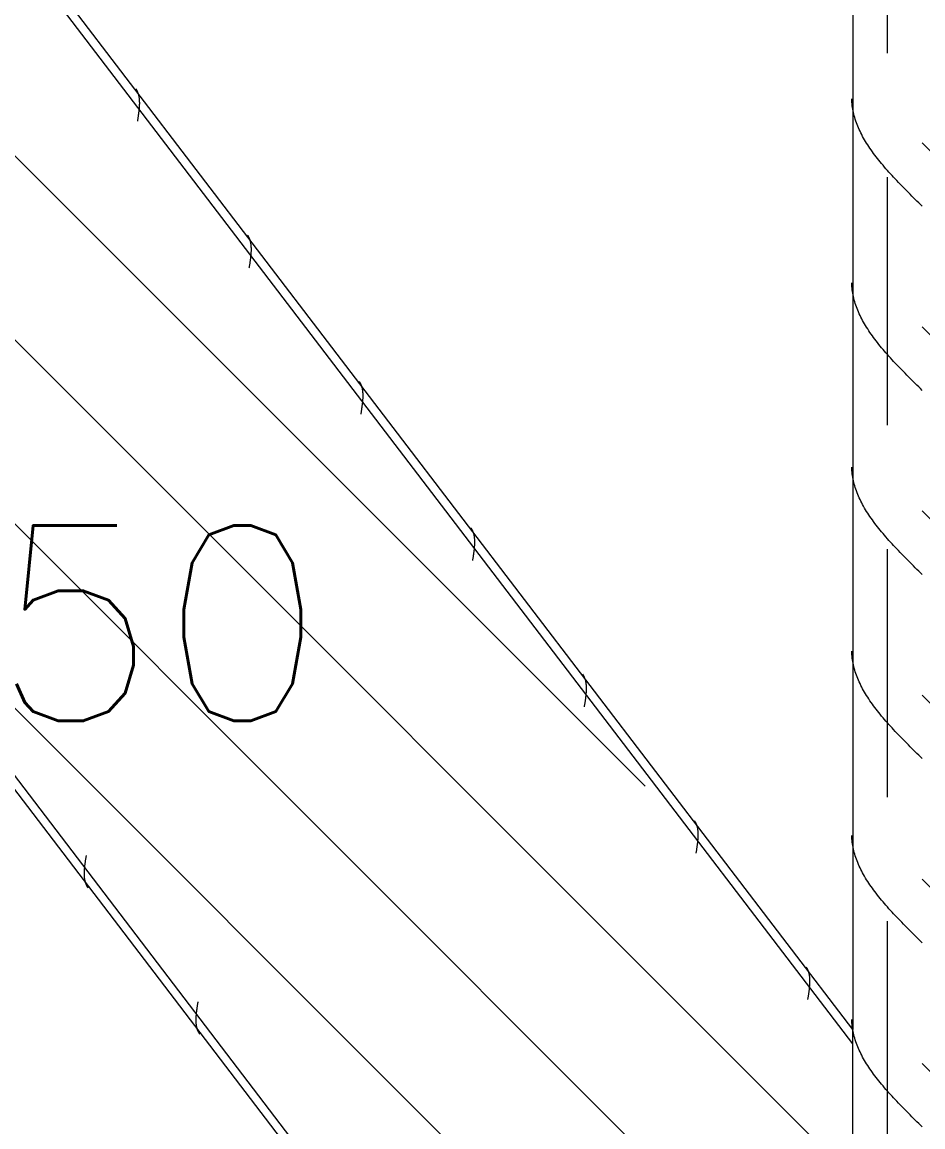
# Model space of a CAD drawing. Extents: x -10459 to 16942, y -13088 to 14608.
# Drawn here: x 5367.9 to 5419.8, y 3008.5 to 3072.1 of the extents above; entities that cross this region are included whole.
import ezdxf
from ezdxf.enums import TextEntityAlignment as Align

# ---------------------------------------------------------------- set-up
doc = ezdxf.new("R2010")
doc.units = 0
doc.header["$LTSCALE"] = 30
doc.header["$MEASUREMENT"] = 0
doc.linetypes.add("EJE1-1'$0$RLE-PROYECCION", pattern=[0.71438, 0.47625, -0.23813])
doc.layers.get('0').update_dxf_attribs({"linetype": 'CONTINUOUS'})
doc.layers.add("EJE1-1'$0$RLA-ACHURADO", color=30, linetype="EJE1-1'$0$RLE-PROYECCION", lineweight=15, transparency=0.7)
doc.layers.add("EJE1-1'$0$RLA-CONTORNO", color=30, linetype='CONTINUOUS', lineweight=15)
doc.layers.add("EJE1-1'$0$RLA-FE", color=7, linetype='CONTINUOUS')
doc.styles.add("EJE1-1'$0$RomanS", font='romans.shx', dxfattribs={"height": 11.25})
pattern_1 = [(135, (-234.281, -2576.79), (-5.303301, -5.303301), [])]

# ---------------------------------------------------------------- blocks, each defined once
blk = doc.blocks.new("EJE1-1'$0$RLA-COLUMNAS-CAJONES - P_M_ 300x300x20-465985-EJE 1-1_")
at = {"layer": "EJE1-1'$0$RLA-ACHURADO"}
blk.add_line((2582.477, 787), (2582.477, 1103), dxfattribs=at)
blk = doc.blocks.new("EJE1-1'$0$FP_2-EJE 1-1_")
at = {"layer": "EJE1-1'$0$RLA-CONTORNO"}
for p, q in [((2580.477, 1103), (2580.477, 837.919)), ((2580.424, 891.428), (2580.42, 891.526)), ((2580.43, 891.33), (2580.424, 891.428)), ((2580.439, 891.232), (2580.43, 891.33)), ((2580.45, 891.133), (2580.439, 891.232)), ((2580.463, 891.035), (2580.45, 891.133)), ((2580.479, 890.937), (2580.463, 891.035)), ((2580.497, 890.839), (2580.479, 890.937)), ((2580.518, 890.741), (2580.497, 890.839)), ((2580.541, 890.643), (2580.518, 890.741)), ((2580.566, 890.544), (2580.541, 890.643)), ((2580.594, 890.446), (2580.566, 890.544)), ((2580.624, 890.348), (2580.594, 890.446)), ((2580.656, 890.25), (2580.624, 890.348)), ((2580.691, 890.152), (2580.656, 890.25)), ((2580.728, 890.054), (2580.691, 890.152)), ((2580.767, 889.955), (2580.728, 890.054)), ((2580.809, 889.857), (2580.767, 889.955)), ((2580.852, 889.759), (2580.809, 889.857)), ((2580.898, 889.661), (2580.852, 889.759)), ((2580.946, 889.563), (2580.898, 889.661)), ((2580.996, 889.464), (2580.946, 889.563)), ((2581.049, 889.366), (2580.996, 889.464)), ((2581.103, 889.268), (2581.049, 889.366)), ((2581.159, 889.17), (2581.103, 889.268)), ((2581.218, 889.072), (2581.159, 889.17)), ((2581.278, 888.974), (2581.218, 889.072)), ((2581.34, 888.875), (2581.278, 888.974)), ((2581.404, 888.777), (2581.34, 888.875)), ((2581.47, 888.679), (2581.404, 888.777)), ((2581.538, 888.581), (2581.47, 888.679)), ((2581.608, 888.483), (2581.538, 888.581)), ((2581.679, 888.385), (2581.608, 888.483)), ((2581.752, 888.286), (2581.679, 888.385)), ((2581.827, 888.188), (2581.752, 888.286)), ((2581.903, 888.09), (2581.827, 888.188)), ((2581.981, 887.992), (2581.903, 888.09)), ((2582.06, 887.894), (2581.981, 887.992)), ((2582.141, 887.795), (2582.06, 887.894)), ((2582.223, 887.697), (2582.141, 887.795)), ((2582.306, 887.599), (2582.223, 887.697)), ((2582.391, 887.501), (2582.306, 887.599)), ((2582.477, 887.403), (2582.391, 887.501)), ((2582.564, 887.305), (2582.477, 887.403)), ((2582.653, 887.206), (2582.564, 887.305)), ((2582.742, 887.108), (2582.653, 887.206)), ((2582.833, 887.01), (2582.742, 887.108)), ((2582.924, 886.912), (2582.833, 887.01)), ((2583.017, 886.814), (2582.924, 886.912)), ((2583.11, 886.716), (2583.017, 886.814)), ((2583.204, 886.617), (2583.11, 886.716)), ((2583.299, 886.519), (2583.204, 886.617)), ((2583.395, 886.421), (2583.299, 886.519)), ((2583.491, 886.323), (2583.395, 886.421)), ((2583.588, 886.225), (2583.491, 886.323)), ((2583.686, 886.127), (2583.588, 886.225)), ((2583.784, 886.028), (2583.686, 886.127)), ((2583.882, 885.93), (2583.784, 886.028)), ((2583.981, 885.832), (2583.882, 885.93)), ((2584.08, 885.734), (2583.981, 885.832)), ((2584.179, 885.636), (2584.08, 885.734)), ((2584.278, 885.537), (2584.179, 885.636)), ((2584.378, 885.439), (2584.278, 885.537)), ((2584.477, 885.341), (2584.378, 885.439)), ((2580.424, 880.821), (2580.42, 880.92)), ((2580.43, 880.723), (2580.424, 880.821)), ((2580.439, 880.625), (2580.43, 880.723)), ((2580.45, 880.527), (2580.439, 880.625)), ((2580.463, 880.429), (2580.45, 880.527)), ((2580.479, 880.33), (2580.463, 880.429)), ((2580.497, 880.232), (2580.479, 880.33)), ((2580.518, 880.134), (2580.497, 880.232)), ((2580.541, 880.036), (2580.518, 880.134)), ((2580.566, 879.938), (2580.541, 880.036)), ((2580.594, 879.84), (2580.566, 879.938)), ((2580.624, 879.741), (2580.594, 879.84)), ((2580.656, 879.643), (2580.624, 879.741)), ((2580.691, 879.545), (2580.656, 879.643)), ((2580.728, 879.447), (2580.691, 879.545)), ((2580.767, 879.349), (2580.728, 879.447)), ((2580.809, 879.251), (2580.767, 879.349)), ((2580.852, 879.152), (2580.809, 879.251)), ((2580.898, 879.054), (2580.852, 879.152)), ((2580.946, 878.956), (2580.898, 879.054)), ((2580.996, 878.858), (2580.946, 878.956)), ((2581.049, 878.76), (2580.996, 878.858)), ((2581.103, 878.662), (2581.049, 878.76)), ((2581.159, 878.563), (2581.103, 878.662)), ((2581.218, 878.465), (2581.159, 878.563)), ((2581.278, 878.367), (2581.218, 878.465)), ((2581.34, 878.269), (2581.278, 878.367)), ((2581.404, 878.171), (2581.34, 878.269)), ((2581.47, 878.072), (2581.404, 878.171)), ((2581.538, 877.974), (2581.47, 878.072)), ((2581.608, 877.876), (2581.538, 877.974)), ((2581.679, 877.778), (2581.608, 877.876)), ((2581.752, 877.68), (2581.679, 877.778)), ((2581.827, 877.582), (2581.752, 877.68)), ((2581.903, 877.483), (2581.827, 877.582)), ((2581.981, 877.385), (2581.903, 877.483)), ((2582.06, 877.287), (2581.981, 877.385)), ((2582.141, 877.189), (2582.06, 877.287)), ((2582.223, 877.091), (2582.141, 877.189)), ((2582.306, 876.993), (2582.223, 877.091)), ((2582.391, 876.894), (2582.306, 876.993)), ((2582.477, 876.796), (2582.391, 876.894)), ((2582.564, 876.698), (2582.477, 876.796)), ((2582.653, 876.6), (2582.564, 876.698)), ((2582.742, 876.502), (2582.653, 876.6)), ((2582.833, 876.403), (2582.742, 876.502)), ((2582.924, 876.305), (2582.833, 876.403)), ((2583.017, 876.207), (2582.924, 876.305)), ((2583.11, 876.109), (2583.017, 876.207)), ((2583.204, 876.011), (2583.11, 876.109)), ((2583.299, 875.913), (2583.204, 876.011)), ((2583.395, 875.814), (2583.299, 875.913)), ((2583.491, 875.716), (2583.395, 875.814)), ((2583.588, 875.618), (2583.491, 875.716)), ((2583.686, 875.52), (2583.588, 875.618)), ((2583.784, 875.422), (2583.686, 875.52)), ((2583.882, 875.324), (2583.784, 875.422)), ((2583.981, 875.225), (2583.882, 875.324)), ((2584.08, 875.127), (2583.981, 875.225)), ((2584.179, 875.029), (2584.08, 875.127)), ((2584.278, 874.931), (2584.179, 875.029)), ((2584.378, 874.833), (2584.278, 874.931)), ((2584.477, 874.735), (2584.378, 874.833)), ((2580.424, 870.215), (2580.42, 870.313)), ((2580.43, 870.117), (2580.424, 870.215)), ((2580.439, 870.018), (2580.43, 870.117)), ((2580.45, 869.92), (2580.439, 870.018)), ((2580.463, 869.822), (2580.45, 869.92)), ((2580.479, 869.724), (2580.463, 869.822)), ((2580.497, 869.626), (2580.479, 869.724)), ((2580.518, 869.528), (2580.497, 869.626)), ((2580.541, 869.429), (2580.518, 869.528)), ((2580.566, 869.331), (2580.541, 869.429)), ((2580.594, 869.233), (2580.566, 869.331)), ((2580.624, 869.135), (2580.594, 869.233)), ((2580.656, 869.037), (2580.624, 869.135)), ((2580.691, 868.938), (2580.656, 869.037)), ((2580.728, 868.84), (2580.691, 868.938)), ((2580.767, 868.742), (2580.728, 868.84)), ((2580.809, 868.644), (2580.767, 868.742)), ((2580.852, 868.546), (2580.809, 868.644)), ((2580.898, 868.448), (2580.852, 868.546)), ((2580.946, 868.349), (2580.898, 868.448)), ((2580.996, 868.251), (2580.946, 868.349)), ((2581.049, 868.153), (2580.996, 868.251)), ((2581.103, 868.055), (2581.049, 868.153)), ((2581.159, 867.957), (2581.103, 868.055)), ((2581.218, 867.859), (2581.159, 867.957)), ((2581.278, 867.76), (2581.218, 867.859)), ((2581.34, 867.662), (2581.278, 867.76)), ((2581.404, 867.564), (2581.34, 867.662)), ((2581.47, 867.466), (2581.404, 867.564)), ((2581.538, 867.368), (2581.47, 867.466)), ((2581.608, 867.27), (2581.538, 867.368)), ((2581.679, 867.171), (2581.608, 867.27)), ((2581.752, 867.073), (2581.679, 867.171)), ((2581.827, 866.975), (2581.752, 867.073)), ((2581.903, 866.877), (2581.827, 866.975)), ((2581.981, 866.779), (2581.903, 866.877)), ((2582.06, 866.68), (2581.981, 866.779)), ((2582.141, 866.582), (2582.06, 866.68)), ((2582.223, 866.484), (2582.141, 866.582)), ((2582.306, 866.386), (2582.223, 866.484)), ((2582.391, 866.288), (2582.306, 866.386)), ((2582.477, 866.19), (2582.391, 866.288)), ((2582.564, 866.091), (2582.477, 866.19)), ((2582.653, 865.993), (2582.564, 866.091)), ((2582.742, 865.895), (2582.653, 865.993)), ((2582.833, 865.797), (2582.742, 865.895)), ((2582.924, 865.699), (2582.833, 865.797)), ((2583.017, 865.601), (2582.924, 865.699)), ((2583.11, 865.502), (2583.017, 865.601)), ((2583.204, 865.404), (2583.11, 865.502)), ((2583.299, 865.306), (2583.204, 865.404)), ((2583.395, 865.208), (2583.299, 865.306)), ((2583.491, 865.11), (2583.395, 865.208)), ((2583.588, 865.011), (2583.491, 865.11)), ((2583.686, 864.913), (2583.588, 865.011)), ((2583.784, 864.815), (2583.686, 864.913)), ((2583.882, 864.717), (2583.784, 864.815)), ((2583.981, 864.619), (2583.882, 864.717)), ((2584.08, 864.521), (2583.981, 864.619)), ((2584.179, 864.422), (2584.08, 864.521)), ((2584.278, 864.324), (2584.179, 864.422)), ((2584.378, 864.226), (2584.278, 864.324)), ((2584.477, 864.128), (2584.378, 864.226)), ((2580.424, 859.608), (2580.42, 859.706)), ((2580.43, 859.51), (2580.424, 859.608)), ((2580.439, 859.412), (2580.43, 859.51)), ((2580.45, 859.314), (2580.439, 859.412)), ((2580.463, 859.215), (2580.45, 859.314)), ((2580.479, 859.117), (2580.463, 859.215)), ((2580.497, 859.019), (2580.479, 859.117)), ((2580.518, 858.921), (2580.497, 859.019)), ((2580.541, 858.823), (2580.518, 858.921)), ((2580.566, 858.725), (2580.541, 858.823)), ((2580.594, 858.626), (2580.566, 858.725)), ((2580.624, 858.528), (2580.594, 858.626)), ((2580.656, 858.43), (2580.624, 858.528)), ((2580.691, 858.332), (2580.656, 858.43)), ((2580.728, 858.234), (2580.691, 858.332)), ((2580.767, 858.136), (2580.728, 858.234)), ((2580.809, 858.037), (2580.767, 858.136)), ((2580.852, 857.939), (2580.809, 858.037)), ((2580.898, 857.841), (2580.852, 857.939)), ((2580.946, 857.743), (2580.898, 857.841)), ((2580.996, 857.645), (2580.946, 857.743)), ((2581.049, 857.546), (2580.996, 857.645)), ((2581.103, 857.448), (2581.049, 857.546)), ((2581.159, 857.35), (2581.103, 857.448)), ((2581.218, 857.252), (2581.159, 857.35)), ((2581.278, 857.154), (2581.218, 857.252)), ((2581.34, 857.056), (2581.278, 857.154)), ((2581.404, 856.957), (2581.34, 857.056)), ((2581.47, 856.859), (2581.404, 856.957)), ((2581.538, 856.761), (2581.47, 856.859)), ((2581.608, 856.663), (2581.538, 856.761)), ((2581.679, 856.565), (2581.608, 856.663)), ((2581.752, 856.467), (2581.679, 856.565)), ((2581.827, 856.368), (2581.752, 856.467)), ((2581.903, 856.27), (2581.827, 856.368)), ((2581.981, 856.172), (2581.903, 856.27)), ((2582.06, 856.074), (2581.981, 856.172)), ((2582.141, 855.976), (2582.06, 856.074)), ((2582.223, 855.878), (2582.141, 855.976)), ((2582.306, 855.779), (2582.223, 855.878)), ((2582.391, 855.681), (2582.306, 855.779)), ((2582.477, 855.583), (2582.391, 855.681)), ((2582.564, 855.485), (2582.477, 855.583)), ((2582.653, 855.387), (2582.564, 855.485)), ((2582.742, 855.288), (2582.653, 855.387)), ((2582.833, 855.19), (2582.742, 855.288)), ((2582.924, 855.092), (2582.833, 855.19)), ((2583.017, 854.994), (2582.924, 855.092)), ((2583.11, 854.896), (2583.017, 854.994)), ((2583.204, 854.798), (2583.11, 854.896)), ((2583.299, 854.699), (2583.204, 854.798)), ((2583.395, 854.601), (2583.299, 854.699)), ((2583.491, 854.503), (2583.395, 854.601)), ((2583.588, 854.405), (2583.491, 854.503)), ((2583.686, 854.307), (2583.588, 854.405)), ((2583.784, 854.209), (2583.686, 854.307)), ((2583.882, 854.11), (2583.784, 854.209)), ((2583.981, 854.012), (2583.882, 854.11)), ((2584.08, 853.914), (2583.981, 854.012)), ((2584.179, 853.816), (2584.08, 853.914)), ((2584.278, 853.718), (2584.179, 853.816)), ((2584.378, 853.619), (2584.278, 853.718)), ((2584.477, 853.521), (2584.378, 853.619)), ((2580.424, 849.002), (2580.42, 849.1)), ((2580.43, 848.903), (2580.424, 849.002)), ((2580.439, 848.805), (2580.43, 848.903)), ((2580.45, 848.707), (2580.439, 848.805)), ((2580.463, 848.609), (2580.45, 848.707)), ((2580.479, 848.511), (2580.463, 848.609)), ((2580.497, 848.412), (2580.479, 848.511)), ((2580.518, 848.314), (2580.497, 848.412)), ((2580.541, 848.216), (2580.518, 848.314)), ((2580.566, 848.118), (2580.541, 848.216)), ((2580.594, 848.02), (2580.566, 848.118)), ((2580.624, 847.922), (2580.594, 848.02)), ((2580.656, 847.823), (2580.624, 847.922)), ((2580.691, 847.725), (2580.656, 847.823)), ((2580.728, 847.627), (2580.691, 847.725)), ((2580.767, 847.529), (2580.728, 847.627)), ((2580.809, 847.431), (2580.767, 847.529)), ((2580.852, 847.333), (2580.809, 847.431)), ((2580.898, 847.234), (2580.852, 847.333)), ((2580.946, 847.136), (2580.898, 847.234)), ((2580.996, 847.038), (2580.946, 847.136)), ((2581.049, 846.94), (2580.996, 847.038)), ((2581.103, 846.842), (2581.049, 846.94)), ((2581.159, 846.744), (2581.103, 846.842)), ((2581.218, 846.645), (2581.159, 846.744)), ((2581.278, 846.547), (2581.218, 846.645)), ((2581.34, 846.449), (2581.278, 846.547)), ((2581.404, 846.351), (2581.34, 846.449)), ((2581.47, 846.253), (2581.404, 846.351)), ((2581.538, 846.154), (2581.47, 846.253)), ((2581.608, 846.056), (2581.538, 846.154)), ((2581.679, 845.958), (2581.608, 846.056)), ((2581.752, 845.86), (2581.679, 845.958)), ((2581.827, 845.762), (2581.752, 845.86)), ((2581.903, 845.664), (2581.827, 845.762)), ((2581.981, 845.565), (2581.903, 845.664)), ((2582.06, 845.467), (2581.981, 845.565)), ((2582.141, 845.369), (2582.06, 845.467)), ((2582.223, 845.271), (2582.141, 845.369)), ((2582.306, 845.173), (2582.223, 845.271)), ((2582.391, 845.075), (2582.306, 845.173)), ((2582.477, 844.976), (2582.391, 845.075)), ((2582.564, 844.878), (2582.477, 844.976)), ((2582.653, 844.78), (2582.564, 844.878)), ((2582.742, 844.682), (2582.653, 844.78)), ((2582.833, 844.584), (2582.742, 844.682)), ((2582.924, 844.486), (2582.833, 844.584)), ((2583.017, 844.387), (2582.924, 844.486)), ((2583.11, 844.289), (2583.017, 844.387)), ((2583.204, 844.191), (2583.11, 844.289)), ((2583.299, 844.093), (2583.204, 844.191)), ((2583.395, 843.995), (2583.299, 844.093)), ((2583.491, 843.896), (2583.395, 843.995)), ((2583.588, 843.798), (2583.491, 843.896)), ((2583.686, 843.7), (2583.588, 843.798)), ((2583.784, 843.602), (2583.686, 843.7)), ((2583.882, 843.504), (2583.784, 843.602)), ((2583.981, 843.406), (2583.882, 843.504)), ((2584.08, 843.307), (2583.981, 843.406)), ((2584.179, 843.209), (2584.08, 843.307)), ((2584.278, 843.111), (2584.179, 843.209)), ((2584.378, 843.013), (2584.278, 843.111)), ((2584.477, 842.915), (2584.378, 843.013)), ((2580.424, 838.395), (2580.42, 838.493)), ((2580.43, 838.297), (2580.424, 838.395)), ((2580.439, 838.199), (2580.43, 838.297)), ((2580.45, 838.1), (2580.439, 838.199)), ((2580.463, 838.002), (2580.45, 838.1)), ((2580.479, 837.904), (2580.463, 838.002)), ((2580.497, 837.806), (2580.479, 837.904)), ((2580.518, 837.708), (2580.497, 837.806)), ((2580.541, 837.61), (2580.518, 837.708)), ((2580.566, 837.511), (2580.541, 837.61)), ((2580.594, 837.413), (2580.566, 837.511)), ((2580.624, 837.315), (2580.594, 837.413)), ((2580.656, 837.217), (2580.624, 837.315)), ((2580.691, 837.119), (2580.656, 837.217)), ((2580.728, 837.02), (2580.691, 837.119)), ((2580.767, 836.922), (2580.728, 837.02)), ((2580.809, 836.824), (2580.767, 836.922)), ((2580.852, 836.726), (2580.809, 836.824)), ((2580.898, 836.628), (2580.852, 836.726)), ((2580.946, 836.53), (2580.898, 836.628)), ((2580.996, 836.431), (2580.946, 836.53)), ((2581.049, 836.333), (2580.996, 836.431)), ((2581.103, 836.235), (2581.049, 836.333)), ((2581.159, 836.137), (2581.103, 836.235)), ((2581.218, 836.039), (2581.159, 836.137)), ((2581.278, 835.941), (2581.218, 836.039)), ((2581.34, 835.842), (2581.278, 835.941)), ((2581.404, 835.744), (2581.34, 835.842)), ((2581.47, 835.646), (2581.404, 835.744)), ((2581.538, 835.548), (2581.47, 835.646)), ((2581.608, 835.45), (2581.538, 835.548)), ((2581.679, 835.352), (2581.608, 835.45)), ((2581.752, 835.253), (2581.679, 835.352)), ((2581.827, 835.155), (2581.752, 835.253)), ((2581.903, 835.057), (2581.827, 835.155)), ((2581.981, 834.959), (2581.903, 835.057)), ((2582.06, 834.861), (2581.981, 834.959)), ((2582.141, 834.762), (2582.06, 834.861)), ((2582.223, 834.664), (2582.141, 834.762)), ((2582.306, 834.566), (2582.223, 834.664)), ((2582.391, 834.468), (2582.306, 834.566)), ((2582.477, 834.37), (2582.391, 834.468)), ((2582.564, 834.272), (2582.477, 834.37)), ((2582.653, 834.173), (2582.564, 834.272)), ((2582.742, 834.075), (2582.653, 834.173)), ((2582.833, 833.977), (2582.742, 834.075)), ((2582.924, 833.879), (2582.833, 833.977)), ((2583.017, 833.781), (2582.924, 833.879)), ((2583.11, 833.683), (2583.017, 833.781)), ((2583.204, 833.584), (2583.11, 833.683)), ((2583.299, 833.486), (2583.204, 833.584)), ((2583.395, 833.388), (2583.299, 833.486)), ((2583.491, 833.29), (2583.395, 833.388)), ((2583.588, 833.192), (2583.491, 833.29)), ((2583.686, 833.094), (2583.588, 833.192)), ((2583.784, 832.995), (2583.686, 833.094)), ((2583.882, 832.897), (2583.784, 832.995)), ((2583.981, 832.799), (2583.882, 832.897)), ((2584.08, 832.701), (2583.981, 832.799)), ((2584.179, 832.603), (2584.08, 832.701)), ((2584.278, 832.504), (2584.179, 832.603)), ((2584.378, 832.406), (2584.278, 832.504)), ((2584.477, 832.308), (2584.378, 832.406))]:
    blk.add_line(p, q, dxfattribs=at)
blk = doc.blocks.new("EJE1-1'$0$FP_3-EJE 1-1_")
at = {"layer": "EJE1-1'$0$RLA-CONTORNO"}
for p, q in [((2580.477, 837.91), (2378.111, 1103)), ((2539.195, 892.082), (2539.181, 892.102)), ((2539.209, 892.061), (2539.195, 892.082)), ((2539.222, 892.04), (2539.209, 892.061)), ((2539.235, 892.019), (2539.222, 892.04)), ((2539.247, 891.998), (2539.235, 892.019)), ((2539.258, 891.976), (2539.247, 891.998)), ((2539.269, 891.953), (2539.258, 891.976)), ((2539.28, 891.93), (2539.269, 891.953)), ((2539.29, 891.907), (2539.28, 891.93)), ((2539.3, 891.884), (2539.29, 891.907)), ((2539.309, 891.86), (2539.3, 891.884)), ((2539.318, 891.836), (2539.309, 891.86)), ((2539.326, 891.811), (2539.318, 891.836)), ((2539.333, 891.786), (2539.326, 891.811)), ((2539.341, 891.761), (2539.333, 891.786)), ((2539.347, 891.735), (2539.341, 891.761)), ((2539.354, 891.709), (2539.347, 891.735)), ((2539.36, 891.682), (2539.354, 891.709)), ((2539.365, 891.656), (2539.36, 891.682)), ((2539.37, 891.628), (2539.365, 891.656)), ((2539.374, 891.601), (2539.37, 891.628)), ((2539.378, 891.573), (2539.374, 891.601)), ((2539.377, 890.924), (2539.38, 890.957)), ((2539.382, 891.545), (2539.378, 891.573)), ((2539.38, 890.957), (2539.383, 890.99)), ((2539.385, 891.517), (2539.382, 891.545)), ((2539.383, 890.99), (2539.386, 891.023)), ((2539.388, 891.488), (2539.385, 891.517)), ((2539.386, 891.023), (2539.388, 891.056)), ((2539.391, 891.459), (2539.388, 891.488)), ((2539.388, 891.056), (2539.39, 891.088)), ((2539.39, 891.088), (2539.392, 891.121)), ((2539.393, 891.43), (2539.391, 891.459)), ((2539.392, 891.121), (2539.394, 891.153)), ((2539.394, 891.4), (2539.393, 891.43)), ((2539.395, 891.37), (2539.394, 891.4)), ((2539.394, 891.153), (2539.395, 891.184)), ((2539.396, 891.34), (2539.395, 891.37)), ((2539.395, 891.184), (2539.396, 891.216)), ((2539.397, 891.309), (2539.396, 891.34)), ((2539.396, 891.216), (2539.397, 891.247)), ((2539.397, 891.278), (2539.397, 891.309)), ((2539.397, 891.247), (2539.397, 891.278)), ((2539.29, 890.301), (2539.296, 890.337)), ((2539.296, 890.337), (2539.301, 890.372)), ((2539.301, 890.372), (2539.307, 890.407)), ((2539.307, 890.407), (2539.313, 890.442)), ((2539.313, 890.442), (2539.318, 890.477)), ((2539.318, 890.477), (2539.323, 890.512)), ((2539.323, 890.512), (2539.329, 890.547)), ((2539.329, 890.547), (2539.334, 890.582)), ((2539.334, 890.582), (2539.339, 890.617)), ((2539.339, 890.617), (2539.344, 890.651)), ((2539.344, 890.651), (2539.349, 890.686)), ((2539.349, 890.686), (2539.353, 890.72)), ((2539.353, 890.72), (2539.358, 890.755)), ((2539.358, 890.755), (2539.362, 890.789)), ((2539.362, 890.789), (2539.366, 890.823)), ((2539.366, 890.823), (2539.37, 890.857)), ((2539.37, 890.857), (2539.374, 890.89)), ((2539.374, 890.89), (2539.377, 890.924)), ((2539.278, 890.231), (2539.284, 890.266)), ((2539.284, 890.266), (2539.29, 890.301)), ((2545.631, 883.651), (2545.617, 883.671)), ((2545.645, 883.63), (2545.631, 883.651)), ((2545.658, 883.61), (2545.645, 883.63)), ((2545.671, 883.588), (2545.658, 883.61)), ((2545.683, 883.567), (2545.671, 883.588)), ((2545.694, 883.545), (2545.683, 883.567)), ((2545.705, 883.522), (2545.694, 883.545)), ((2545.716, 883.499), (2545.705, 883.522)), ((2545.726, 883.476), (2545.716, 883.499)), ((2545.736, 883.453), (2545.726, 883.476)), ((2545.745, 883.429), (2545.736, 883.453)), ((2545.754, 883.405), (2545.745, 883.429)), ((2545.762, 883.38), (2545.754, 883.405)), ((2545.77, 883.355), (2545.762, 883.38)), ((2545.777, 883.33), (2545.77, 883.355)), ((2545.784, 883.304), (2545.777, 883.33)), ((2545.79, 883.278), (2545.784, 883.304)), ((2545.796, 883.251), (2545.79, 883.278)), ((2545.801, 883.225), (2545.796, 883.251)), ((2545.806, 883.198), (2545.801, 883.225)), ((2545.81, 883.17), (2545.806, 883.198)), ((2545.815, 883.142), (2545.81, 883.17)), ((2545.818, 883.114), (2545.815, 883.142)), ((2545.821, 883.086), (2545.818, 883.114)), ((2545.824, 883.057), (2545.821, 883.086)), ((2545.827, 883.028), (2545.824, 883.057)), ((2545.829, 882.999), (2545.827, 883.028)), ((2545.827, 882.657), (2545.828, 882.69)), ((2545.828, 882.69), (2545.83, 882.722)), ((2545.83, 882.969), (2545.829, 882.999)), ((2545.831, 882.939), (2545.83, 882.969)), ((2545.83, 882.722), (2545.831, 882.754)), ((2545.832, 882.909), (2545.831, 882.939)), ((2545.831, 882.754), (2545.832, 882.785)), ((2545.833, 882.878), (2545.832, 882.909)), ((2545.832, 882.785), (2545.833, 882.816)), ((2545.833, 882.847), (2545.833, 882.878)), ((2545.833, 882.816), (2545.833, 882.847)), ((2545.749, 882.011), (2545.754, 882.046)), ((2545.754, 882.046), (2545.759, 882.081)), ((2545.759, 882.081), (2545.765, 882.116)), ((2545.765, 882.116), (2545.77, 882.151)), ((2545.77, 882.151), (2545.775, 882.186)), ((2545.775, 882.186), (2545.78, 882.22)), ((2545.78, 882.22), (2545.785, 882.255)), ((2545.785, 882.255), (2545.789, 882.289)), ((2545.789, 882.289), (2545.794, 882.324)), ((2545.794, 882.324), (2545.798, 882.358)), ((2545.798, 882.358), (2545.802, 882.392)), ((2545.802, 882.392), (2545.806, 882.426)), ((2545.806, 882.426), (2545.81, 882.459)), ((2545.81, 882.459), (2545.813, 882.493)), ((2545.813, 882.493), (2545.816, 882.526)), ((2545.816, 882.526), (2545.819, 882.559)), ((2545.819, 882.559), (2545.822, 882.592)), ((2545.822, 882.592), (2545.824, 882.625)), ((2545.824, 882.625), (2545.827, 882.657)), ((2545.715, 881.8), (2545.72, 881.835)), ((2545.72, 881.835), (2545.726, 881.87)), ((2545.726, 881.87), (2545.732, 881.906)), ((2545.732, 881.906), (2545.737, 881.941)), ((2545.737, 881.941), (2545.743, 881.976)), ((2545.743, 881.976), (2545.749, 882.011)), ((2552.067, 875.22), (2552.053, 875.24)), ((2552.081, 875.199), (2552.067, 875.22)), ((2552.094, 875.179), (2552.081, 875.199)), ((2552.107, 875.157), (2552.094, 875.179)), ((2552.119, 875.136), (2552.107, 875.157)), ((2552.13, 875.114), (2552.119, 875.136)), ((2552.142, 875.091), (2552.13, 875.114)), ((2552.152, 875.069), (2552.142, 875.091)), ((2552.162, 875.045), (2552.152, 875.069)), ((2552.172, 875.022), (2552.162, 875.045)), ((2552.181, 874.998), (2552.172, 875.022)), ((2552.19, 874.974), (2552.181, 874.998)), ((2552.198, 874.949), (2552.19, 874.974)), ((2552.206, 874.924), (2552.198, 874.949)), ((2552.213, 874.899), (2552.206, 874.924)), ((2552.22, 874.873), (2552.213, 874.899)), ((2552.226, 874.847), (2552.22, 874.873)), ((2552.232, 874.821), (2552.226, 874.847)), ((2552.237, 874.794), (2552.232, 874.821)), ((2552.242, 874.767), (2552.237, 874.794)), ((2552.247, 874.739), (2552.242, 874.767)), ((2552.251, 874.711), (2552.247, 874.739)), ((2552.254, 874.683), (2552.251, 874.711)), ((2552.257, 874.655), (2552.254, 874.683)), ((2552.26, 874.626), (2552.257, 874.655)), ((2552.263, 874.597), (2552.26, 874.626)), ((2552.265, 874.568), (2552.263, 874.597)), ((2552.266, 874.538), (2552.265, 874.568)), ((2552.267, 874.508), (2552.266, 874.538)), ((2552.268, 874.478), (2552.267, 874.508)), ((2552.269, 874.447), (2552.268, 874.478)), ((2552.269, 874.417), (2552.269, 874.447)), ((2552.269, 874.386), (2552.269, 874.417)), ((2552.211, 873.755), (2552.216, 873.79)), ((2552.216, 873.79), (2552.221, 873.824)), ((2552.221, 873.824), (2552.225, 873.858)), ((2552.225, 873.858), (2552.23, 873.893)), ((2552.23, 873.893), (2552.234, 873.927)), ((2552.234, 873.927), (2552.238, 873.961)), ((2552.238, 873.961), (2552.242, 873.995)), ((2552.242, 873.995), (2552.246, 874.028)), ((2552.246, 874.028), (2552.249, 874.062)), ((2552.249, 874.062), (2552.252, 874.095)), ((2552.252, 874.095), (2552.255, 874.128)), ((2552.255, 874.128), (2552.258, 874.161)), ((2552.258, 874.161), (2552.26, 874.194)), ((2552.26, 874.194), (2552.263, 874.227)), ((2552.263, 874.227), (2552.264, 874.259)), ((2552.264, 874.259), (2552.266, 874.291)), ((2552.266, 874.291), (2552.267, 874.323)), ((2552.267, 874.323), (2552.268, 874.354)), ((2552.268, 874.354), (2552.269, 874.386)), ((2552.151, 873.369), (2552.156, 873.404)), ((2552.156, 873.404), (2552.162, 873.44)), ((2552.162, 873.44), (2552.168, 873.475)), ((2552.168, 873.475), (2552.173, 873.51)), ((2552.173, 873.51), (2552.179, 873.545)), ((2552.179, 873.545), (2552.185, 873.58)), ((2552.185, 873.58), (2552.19, 873.615)), ((2552.19, 873.615), (2552.196, 873.65)), ((2552.196, 873.65), (2552.201, 873.685)), ((2552.201, 873.685), (2552.206, 873.72)), ((2552.206, 873.72), (2552.211, 873.755)), ((2558.503, 866.789), (2558.489, 866.809)), ((2558.517, 866.769), (2558.503, 866.789)), ((2558.53, 866.748), (2558.517, 866.769)), ((2558.543, 866.726), (2558.53, 866.748)), ((2558.555, 866.705), (2558.543, 866.726)), ((2558.566, 866.683), (2558.555, 866.705)), ((2558.578, 866.66), (2558.566, 866.683)), ((2558.588, 866.638), (2558.578, 866.66)), ((2558.598, 866.615), (2558.588, 866.638)), ((2558.608, 866.591), (2558.598, 866.615)), ((2558.617, 866.567), (2558.608, 866.591)), ((2558.626, 866.543), (2558.617, 866.567)), ((2558.634, 866.518), (2558.626, 866.543)), ((2558.642, 866.493), (2558.634, 866.518)), ((2558.649, 866.468), (2558.642, 866.493)), ((2558.656, 866.442), (2558.649, 866.468)), ((2558.662, 866.416), (2558.656, 866.442)), ((2558.668, 866.39), (2558.662, 866.416)), ((2558.673, 866.363), (2558.668, 866.39)), ((2558.678, 866.336), (2558.673, 866.363)), ((2558.683, 866.308), (2558.678, 866.336)), ((2558.687, 866.281), (2558.683, 866.308)), ((2558.69, 866.252), (2558.687, 866.281)), ((2558.693, 866.224), (2558.69, 866.252)), ((2558.696, 866.195), (2558.693, 866.224)), ((2558.699, 866.166), (2558.696, 866.195)), ((2558.701, 866.137), (2558.699, 866.166)), ((2558.702, 866.107), (2558.701, 866.137)), ((2558.67, 865.496), (2558.674, 865.53)), ((2558.674, 865.53), (2558.678, 865.564)), ((2558.678, 865.564), (2558.682, 865.598)), ((2558.682, 865.598), (2558.685, 865.631)), ((2558.685, 865.631), (2558.688, 865.664)), ((2558.688, 865.664), (2558.691, 865.697)), ((2558.691, 865.697), (2558.694, 865.73)), ((2558.694, 865.73), (2558.696, 865.763)), ((2558.696, 865.763), (2558.699, 865.796)), ((2558.699, 865.796), (2558.7, 865.828)), ((2558.7, 865.828), (2558.702, 865.86)), ((2558.703, 866.077), (2558.702, 866.107)), ((2558.702, 865.86), (2558.703, 865.892)), ((2558.704, 866.047), (2558.703, 866.077)), ((2558.703, 865.892), (2558.704, 865.923)), ((2558.705, 866.016), (2558.704, 866.047)), ((2558.704, 865.923), (2558.705, 865.955)), ((2558.705, 865.986), (2558.705, 866.016)), ((2558.705, 865.955), (2558.705, 865.986)), ((2558.587, 864.938), (2558.592, 864.973)), ((2558.592, 864.973), (2558.598, 865.009)), ((2558.598, 865.009), (2558.604, 865.044)), ((2558.604, 865.044), (2558.609, 865.079)), ((2558.609, 865.079), (2558.615, 865.114)), ((2558.615, 865.114), (2558.621, 865.149)), ((2558.621, 865.149), (2558.626, 865.184)), ((2558.626, 865.184), (2558.632, 865.219)), ((2558.632, 865.219), (2558.637, 865.254)), ((2558.637, 865.254), (2558.642, 865.289)), ((2558.642, 865.289), (2558.647, 865.324)), ((2558.647, 865.324), (2558.652, 865.359)), ((2558.652, 865.359), (2558.657, 865.393)), ((2558.657, 865.393), (2558.661, 865.428)), ((2558.661, 865.428), (2558.666, 865.462)), ((2558.666, 865.462), (2558.67, 865.496)), ((2564.939, 858.358), (2564.925, 858.378)), ((2564.953, 858.338), (2564.939, 858.358)), ((2564.966, 858.317), (2564.953, 858.338)), ((2564.979, 858.296), (2564.966, 858.317)), ((2564.991, 858.274), (2564.979, 858.296)), ((2565.002, 858.252), (2564.991, 858.274)), ((2565.014, 858.23), (2565.002, 858.252)), ((2565.024, 858.207), (2565.014, 858.23)), ((2565.034, 858.184), (2565.024, 858.207)), ((2565.044, 858.16), (2565.034, 858.184)), ((2565.053, 858.136), (2565.044, 858.16)), ((2565.062, 858.112), (2565.053, 858.136)), ((2565.07, 858.087), (2565.062, 858.112)), ((2565.078, 858.062), (2565.07, 858.087)), ((2565.085, 858.037), (2565.078, 858.062)), ((2565.092, 858.011), (2565.085, 858.037)), ((2565.098, 857.985), (2565.092, 858.011)), ((2565.104, 857.959), (2565.098, 857.985)), ((2565.109, 857.932), (2565.104, 857.959)), ((2565.114, 857.905), (2565.109, 857.932)), ((2565.119, 857.877), (2565.114, 857.905)), ((2565.123, 857.85), (2565.119, 857.877)), ((2565.121, 857.2), (2565.124, 857.233)), ((2565.126, 857.822), (2565.123, 857.85)), ((2565.124, 857.233), (2565.127, 857.267)), ((2565.13, 857.793), (2565.126, 857.822)), ((2565.127, 857.267), (2565.13, 857.299)), ((2565.132, 857.764), (2565.13, 857.793)), ((2565.13, 857.299), (2565.133, 857.332)), ((2565.135, 857.735), (2565.132, 857.764)), ((2565.133, 857.332), (2565.135, 857.365)), ((2565.137, 857.706), (2565.135, 857.735)), ((2565.135, 857.365), (2565.136, 857.397)), ((2565.136, 857.397), (2565.138, 857.429)), ((2565.138, 857.676), (2565.137, 857.706)), ((2565.14, 857.646), (2565.138, 857.676)), ((2565.138, 857.429), (2565.139, 857.461)), ((2565.139, 857.461), (2565.14, 857.492)), ((2565.14, 857.616), (2565.14, 857.646)), ((2565.141, 857.586), (2565.14, 857.616)), ((2565.14, 857.492), (2565.141, 857.524)), ((2565.141, 857.555), (2565.141, 857.586)), ((2565.141, 857.524), (2565.141, 857.555)), ((2565.034, 856.578), (2565.04, 856.613)), ((2565.04, 856.613), (2565.046, 856.648)), ((2565.046, 856.648), (2565.051, 856.683)), ((2565.051, 856.683), (2565.057, 856.719)), ((2565.057, 856.719), (2565.062, 856.754)), ((2565.062, 856.754), (2565.068, 856.789)), ((2565.068, 856.789), (2565.073, 856.824)), ((2565.073, 856.824), (2565.078, 856.858)), ((2565.078, 856.858), (2565.083, 856.893)), ((2565.083, 856.893), (2565.088, 856.928)), ((2565.088, 856.928), (2565.093, 856.962)), ((2565.093, 856.962), (2565.098, 856.997)), ((2565.098, 856.997), (2565.102, 857.031)), ((2565.102, 857.031), (2565.106, 857.065)), ((2565.106, 857.065), (2565.11, 857.099)), ((2565.11, 857.099), (2565.114, 857.133)), ((2565.114, 857.133), (2565.118, 857.167)), ((2565.118, 857.167), (2565.121, 857.2)), ((2565.023, 856.507), (2565.028, 856.543)), ((2565.028, 856.543), (2565.034, 856.578)), ((2571.375, 849.927), (2571.361, 849.947)), ((2571.389, 849.907), (2571.375, 849.927)), ((2571.402, 849.886), (2571.389, 849.907)), ((2571.415, 849.865), (2571.402, 849.886)), ((2571.427, 849.843), (2571.415, 849.865)), ((2571.439, 849.821), (2571.427, 849.843)), ((2571.45, 849.799), (2571.439, 849.821)), ((2571.46, 849.776), (2571.45, 849.799)), ((2571.47, 849.753), (2571.46, 849.776)), ((2571.48, 849.729), (2571.47, 849.753)), ((2571.489, 849.705), (2571.48, 849.729)), ((2571.498, 849.681), (2571.489, 849.705)), ((2571.506, 849.656), (2571.498, 849.681)), ((2571.514, 849.631), (2571.506, 849.656)), ((2571.521, 849.606), (2571.514, 849.631)), ((2571.528, 849.58), (2571.521, 849.606)), ((2571.534, 849.554), (2571.528, 849.58)), ((2571.54, 849.528), (2571.534, 849.554)), ((2571.545, 849.501), (2571.54, 849.528)), ((2571.55, 849.474), (2571.545, 849.501)), ((2571.555, 849.447), (2571.55, 849.474)), ((2571.559, 849.419), (2571.555, 849.447)), ((2571.562, 849.391), (2571.559, 849.419)), ((2571.566, 849.362), (2571.562, 849.391)), ((2571.568, 849.333), (2571.566, 849.362)), ((2571.571, 849.304), (2571.568, 849.333)), ((2571.573, 849.275), (2571.571, 849.304)), ((2571.571, 848.934), (2571.573, 848.966)), ((2571.574, 849.245), (2571.573, 849.275)), ((2571.573, 848.966), (2571.574, 848.998)), ((2571.576, 849.215), (2571.574, 849.245)), ((2571.574, 848.998), (2571.575, 849.03)), ((2571.575, 849.03), (2571.576, 849.062)), ((2571.576, 849.185), (2571.576, 849.215)), ((2571.577, 849.155), (2571.576, 849.185)), ((2571.576, 849.062), (2571.577, 849.093)), ((2571.577, 849.124), (2571.577, 849.155)), ((2571.577, 849.093), (2571.577, 849.124)), ((2571.493, 848.288), (2571.498, 848.323)), ((2571.498, 848.323), (2571.504, 848.358)), ((2571.504, 848.358), (2571.509, 848.393)), ((2571.509, 848.393), (2571.514, 848.427)), ((2571.514, 848.427), (2571.519, 848.462)), ((2571.519, 848.462), (2571.524, 848.497)), ((2571.524, 848.497), (2571.529, 848.531)), ((2571.529, 848.531), (2571.534, 848.566)), ((2571.534, 848.566), (2571.538, 848.6)), ((2571.538, 848.6), (2571.542, 848.634)), ((2571.542, 848.634), (2571.546, 848.668)), ((2571.546, 848.668), (2571.55, 848.702)), ((2571.55, 848.702), (2571.554, 848.736)), ((2571.554, 848.736), (2571.557, 848.769)), ((2571.557, 848.769), (2571.561, 848.803)), ((2571.561, 848.803), (2571.563, 848.836)), ((2571.563, 848.836), (2571.566, 848.869)), ((2571.566, 848.869), (2571.569, 848.901)), ((2571.569, 848.901), (2571.571, 848.934)), ((2571.459, 848.076), (2571.464, 848.112)), ((2571.464, 848.112), (2571.47, 848.147)), ((2571.47, 848.147), (2571.476, 848.182)), ((2571.476, 848.182), (2571.482, 848.217)), ((2571.482, 848.217), (2571.487, 848.252)), ((2571.487, 848.252), (2571.493, 848.288)), ((2577.811, 841.496), (2577.797, 841.516)), ((2577.825, 841.476), (2577.811, 841.496)), ((2577.838, 841.455), (2577.825, 841.476)), ((2577.851, 841.434), (2577.838, 841.455)), ((2577.863, 841.412), (2577.851, 841.434)), ((2577.875, 841.39), (2577.863, 841.412)), ((2577.886, 841.368), (2577.875, 841.39)), ((2577.896, 841.345), (2577.886, 841.368)), ((2577.906, 841.322), (2577.896, 841.345)), ((2577.916, 841.298), (2577.906, 841.322)), ((2577.925, 841.274), (2577.916, 841.298)), ((2577.934, 841.25), (2577.925, 841.274)), ((2577.942, 841.225), (2577.934, 841.25)), ((2577.95, 841.2), (2577.942, 841.225)), ((2577.957, 841.175), (2577.95, 841.2)), ((2577.964, 841.149), (2577.957, 841.175)), ((2577.97, 841.123), (2577.964, 841.149)), ((2577.976, 841.097), (2577.97, 841.123)), ((2577.981, 841.07), (2577.976, 841.097)), ((2577.986, 841.043), (2577.981, 841.07)), ((2577.991, 841.016), (2577.986, 841.043)), ((2577.995, 840.988), (2577.991, 841.016)), ((2577.998, 840.96), (2577.995, 840.988)), ((2578.002, 840.931), (2577.998, 840.96)), ((2578.004, 840.903), (2578.002, 840.931)), ((2578.007, 840.874), (2578.004, 840.903)), ((2578.009, 840.844), (2578.007, 840.874)), ((2578.01, 840.814), (2578.009, 840.844)), ((2578.012, 840.785), (2578.01, 840.814)), ((2578.012, 840.754), (2578.012, 840.785)), ((2578.013, 840.724), (2578.012, 840.754)), ((2578.013, 840.693), (2578.013, 840.724)), ((2578.013, 840.662), (2578.013, 840.693)), ((2577.955, 840.031), (2577.96, 840.066)), ((2577.96, 840.066), (2577.965, 840.1)), ((2577.965, 840.1), (2577.97, 840.135)), ((2577.97, 840.135), (2577.974, 840.169)), ((2577.974, 840.169), (2577.978, 840.203)), ((2577.978, 840.203), (2577.982, 840.237)), ((2577.982, 840.237), (2577.986, 840.271)), ((2577.986, 840.271), (2577.99, 840.305)), ((2577.99, 840.305), (2577.993, 840.338)), ((2577.993, 840.338), (2577.997, 840.372)), ((2577.997, 840.372), (2578, 840.405)), ((2578, 840.405), (2578.002, 840.438)), ((2578.002, 840.438), (2578.005, 840.47)), ((2578.005, 840.47), (2578.007, 840.503)), ((2578.007, 840.503), (2578.009, 840.535)), ((2578.009, 840.535), (2578.01, 840.567)), ((2578.01, 840.567), (2578.011, 840.599)), ((2578.011, 840.599), (2578.012, 840.631)), ((2578.012, 840.631), (2578.013, 840.662)), ((2577.895, 839.645), (2577.9, 839.681)), ((2577.9, 839.681), (2577.906, 839.716)), ((2577.906, 839.716), (2577.912, 839.751)), ((2577.912, 839.751), (2577.918, 839.786)), ((2577.918, 839.786), (2577.923, 839.822)), ((2577.923, 839.822), (2577.929, 839.857)), ((2577.929, 839.857), (2577.934, 839.892)), ((2577.934, 839.892), (2577.94, 839.927)), ((2577.94, 839.927), (2577.945, 839.962)), ((2577.945, 839.962), (2577.95, 839.997)), ((2577.95, 839.997), (2577.955, 840.031))]:
    blk.add_line(p, q, dxfattribs=at)
blk = doc.blocks.new("EJE1-1'$0$FP_4-EJE 1-1_")
at = {"layer": "EJE1-1'$0$RLA-CONTORNO"}
for p, q in [((2375.481, 1057.005), (2580.477, 788.47)), ((2536.285, 847.667), (2536.291, 847.702)), ((2536.291, 847.702), (2536.296, 847.737)), ((2536.296, 847.737), (2536.302, 847.772)), ((2536.302, 847.772), (2536.308, 847.807)), ((2536.308, 847.807), (2536.313, 847.842)), ((2536.313, 847.842), (2536.319, 847.878)), ((2536.319, 847.878), (2536.325, 847.913)), ((2536.325, 847.913), (2536.33, 847.948)), ((2536.215, 847.026), (2536.217, 847.058)), ((2536.217, 847.058), (2536.218, 847.091)), ((2536.218, 847.091), (2536.221, 847.123)), ((2536.221, 847.123), (2536.223, 847.156)), ((2536.223, 847.156), (2536.226, 847.189)), ((2536.226, 847.189), (2536.229, 847.222)), ((2536.229, 847.222), (2536.232, 847.255)), ((2536.232, 847.255), (2536.235, 847.289)), ((2536.235, 847.289), (2536.239, 847.322)), ((2536.239, 847.322), (2536.243, 847.356)), ((2536.243, 847.356), (2536.247, 847.39)), ((2536.247, 847.39), (2536.251, 847.424)), ((2536.251, 847.424), (2536.256, 847.459)), ((2536.256, 847.459), (2536.26, 847.493)), ((2536.26, 847.493), (2536.265, 847.528)), ((2536.265, 847.528), (2536.27, 847.562)), ((2536.27, 847.562), (2536.275, 847.597)), ((2536.275, 847.597), (2536.28, 847.632)), ((2536.28, 847.632), (2536.285, 847.667)), ((2536.212, 846.932), (2536.213, 846.963)), ((2536.212, 846.901), (2536.212, 846.932)), ((2536.212, 846.87), (2536.212, 846.901)), ((2536.213, 846.839), (2536.212, 846.87)), ((2536.213, 846.963), (2536.214, 846.994)), ((2536.214, 846.809), (2536.213, 846.839)), ((2536.214, 846.994), (2536.215, 847.026)), ((2536.215, 846.779), (2536.214, 846.809)), ((2536.216, 846.749), (2536.215, 846.779)), ((2536.218, 846.72), (2536.216, 846.749)), ((2536.221, 846.691), (2536.218, 846.72)), ((2536.224, 846.662), (2536.221, 846.691)), ((2536.227, 846.634), (2536.224, 846.662)), ((2536.23, 846.606), (2536.227, 846.634)), ((2536.234, 846.578), (2536.23, 846.606)), ((2536.239, 846.55), (2536.234, 846.578)), ((2536.244, 846.523), (2536.239, 846.55)), ((2536.249, 846.497), (2536.244, 846.523)), ((2536.255, 846.47), (2536.249, 846.497)), ((2536.261, 846.444), (2536.255, 846.47)), ((2536.268, 846.418), (2536.261, 846.444)), ((2536.275, 846.393), (2536.268, 846.418)), ((2536.283, 846.368), (2536.275, 846.393)), ((2536.291, 846.343), (2536.283, 846.368)), ((2536.3, 846.319), (2536.291, 846.343)), ((2536.309, 846.295), (2536.3, 846.319)), ((2536.319, 846.272), (2536.309, 846.295)), ((2536.329, 846.249), (2536.319, 846.272)), ((2536.339, 846.226), (2536.329, 846.249)), ((2536.351, 846.203), (2536.339, 846.226)), ((2536.362, 846.181), (2536.351, 846.203)), ((2536.374, 846.16), (2536.362, 846.181)), ((2536.387, 846.138), (2536.374, 846.16)), ((2536.4, 846.118), (2536.387, 846.138)), ((2536.414, 846.097), (2536.4, 846.118)), ((2536.428, 846.077), (2536.414, 846.097)), ((2542.744, 839.376), (2542.749, 839.411)), ((2542.749, 839.411), (2542.755, 839.447)), ((2542.755, 839.447), (2542.761, 839.482)), ((2542.761, 839.482), (2542.766, 839.517)), ((2542.662, 838.758), (2542.665, 838.791)), ((2542.665, 838.791), (2542.668, 838.824)), ((2542.668, 838.824), (2542.671, 838.858)), ((2542.671, 838.858), (2542.675, 838.891)), ((2542.675, 838.891), (2542.679, 838.925)), ((2542.679, 838.925), (2542.683, 838.959)), ((2542.683, 838.959), (2542.687, 838.993)), ((2542.687, 838.993), (2542.692, 839.028)), ((2542.692, 839.028), (2542.696, 839.062)), ((2542.696, 839.062), (2542.701, 839.097)), ((2542.701, 839.097), (2542.706, 839.131)), ((2542.706, 839.131), (2542.711, 839.166)), ((2542.711, 839.166), (2542.716, 839.201)), ((2542.716, 839.201), (2542.722, 839.236)), ((2542.722, 839.236), (2542.727, 839.271)), ((2542.727, 839.271), (2542.732, 839.306)), ((2542.732, 839.306), (2542.738, 839.341)), ((2542.738, 839.341), (2542.744, 839.376)), ((2542.648, 838.501), (2542.649, 838.532)), ((2542.648, 838.47), (2542.648, 838.501)), ((2542.648, 838.439), (2542.648, 838.47)), ((2542.649, 838.408), (2542.648, 838.439)), ((2542.649, 838.532), (2542.65, 838.564)), ((2542.65, 838.378), (2542.649, 838.408)), ((2542.65, 838.564), (2542.651, 838.595)), ((2542.651, 838.348), (2542.65, 838.378)), ((2542.651, 838.595), (2542.653, 838.627)), ((2542.652, 838.318), (2542.651, 838.348)), ((2542.654, 838.289), (2542.652, 838.318)), ((2542.653, 838.627), (2542.654, 838.66)), ((2542.654, 838.66), (2542.657, 838.692)), ((2542.657, 838.26), (2542.654, 838.289)), ((2542.657, 838.692), (2542.659, 838.725)), ((2542.66, 838.231), (2542.657, 838.26)), ((2542.659, 838.725), (2542.662, 838.758)), ((2542.663, 838.203), (2542.66, 838.231)), ((2542.666, 838.175), (2542.663, 838.203)), ((2542.671, 838.147), (2542.666, 838.175)), ((2542.675, 838.12), (2542.671, 838.147)), ((2542.68, 838.092), (2542.675, 838.12)), ((2542.685, 838.066), (2542.68, 838.092)), ((2542.691, 838.039), (2542.685, 838.066)), ((2542.697, 838.013), (2542.691, 838.039)), ((2542.704, 837.987), (2542.697, 838.013)), ((2542.711, 837.962), (2542.704, 837.987)), ((2542.719, 837.937), (2542.711, 837.962)), ((2542.727, 837.913), (2542.719, 837.937)), ((2542.736, 837.888), (2542.727, 837.913)), ((2542.745, 837.864), (2542.736, 837.888)), ((2542.755, 837.841), (2542.745, 837.864)), ((2542.765, 837.818), (2542.755, 837.841)), ((2542.776, 837.795), (2542.765, 837.818)), ((2542.787, 837.772), (2542.776, 837.795)), ((2542.798, 837.75), (2542.787, 837.772)), ((2542.81, 837.729), (2542.798, 837.75)), ((2542.823, 837.708), (2542.81, 837.729)), ((2542.836, 837.687), (2542.823, 837.708)), ((2542.85, 837.666), (2542.836, 837.687)), ((2542.864, 837.646), (2542.85, 837.666))]:
    blk.add_line(p, q, dxfattribs=at)
blk = doc.blocks.new("EJE1-1'$0$RLA-VIGAS-CAJONES - V_M_ 300x300x5-397154-EJE 1-1_")
at = {"layer": "EJE1-1'$0$RLA-CONTORNO"}
for p, q in [((2580.477, 837.086), (2377.482, 1103)), ((2580.477, 789.294), (2375.481, 1057.829))]:
    blk.add_line(p, q, dxfattribs=at)
blk = doc.blocks.new('*U173')
at = {"layer": "EJE1-1'$0$RLA-FE", "color": 3, "style": "EJE1-1'$0$RomanS"}
for tag, p, flags in [('TEXTO_FE2', (88.628, 107.081), 8), ('PHI', (131.428, 86.906), 14), ('DIAM', (141.284, 86.692), 12), ('MINUS', (163.302, 86.692), 13), ('MARK', (176.694, 86.692), 13), ('TEXTO_FE1', (179.995, 86.692), 8), ('TIPO', (148.802, -75.779), 13), ('NVECES', (134.927, -94.717), 13), ('NUMFE', (138.862, -114.479), 13), ('CAPA', (147.058, -133.599), 13), ('DESPLAZA', (278.343, -151.59), 13), ('ESPACIO', (284.389, -169.953), 13), ('CANT', (298.226, -188.753), 13)]:
    blk.add_attdef(tag, p, '', height=11.25, dxfattribs=dict(at, flags=flags))
at = {"layer": "EJE1-1'$0$RLA-FE", "color": 3, "style": "EJE1-1'$0$RomanS", "flags": 8}
for tag, p in [('F=', (113.124, 86.692)), ('NUM', (127.532, 86.692))]:
    blk.add_attdef(tag, text='', height=11.25, dxfattribs=at).set_placement(p, align=Align.RIGHT)
blk = doc.blocks.new("EJE1-1'")
at = {"layer": "EJE1-1'$0$RLA-ACHURADO"}
h = blk.add_hatch(dxfattribs=at)
h.set_pattern_fill('RLE-ELEMENTOS METALICOS', color=256, style=0, pattern_type=2)
h.set_pattern_definition(pattern_1)
h.paths.add_polyline_path([(2580.477, 790.118), (2580.477, 836.262), (2376.853, 1103), (2375.481, 1103), (2375.481, 1058.653), (2572.154, 801.021)], flags=0)
h = blk.add_hatch(dxfattribs=at)
h.set_pattern_fill('RLE-ELEMENTOS METALICOS', color=256, style=0, pattern_type=2)
h.set_pattern_definition(pattern_1)
h.paths.add_polyline_path([(2606.477, 787), (2606.477, 1103), (2584.477, 1103), (2584.477, 787), (2593.698, 787)], flags=0)
at = {"layer": "EJE1-1'$0$RLA-CONTORNO"}
blk.add_line((2580.477, 790.118), (2580.477, 836.262), dxfattribs=at)
at = {"layer": "EJE1-1'$0$RLA-CONTORNO", "flags": 128}
for points in [[(2580.477, 837.098), (2580.477, 837.178), (2580.477, 837.428), (2580.477, 837.633), (2580.477, 837.785), (2580.477, 837.879), (2580.477, 837.91)], [(2580.477, 836.262), (2580.477, 836.584), (2580.477, 836.893), (2580.477, 837.085)]]:
    blk.add_lwpolyline(points, dxfattribs=at)
at = {"layer": "EJE1-1'$0$RLA-CONTORNO"}
for name in ["EJE1-1'$0$RLA-VIGAS-CAJONES - V_M_ 300x300x5-397154-EJE 1-1_", "EJE1-1'$0$FP_3-EJE 1-1_", "EJE1-1'$0$FP_2-EJE 1-1_", "EJE1-1'$0$RLA-COLUMNAS-CAJONES - P_M_ 300x300x20-465985-EJE 1-1_", "EJE1-1'$0$FP_4-EJE 1-1_"]:
    blk.add_blockref(name, (0, 0), dxfattribs=at)
at = {"layer": "EJE1-1'$0$RLA-FE"}
ref = blk.add_blockref('*U173', (2320.477, 769), dxfattribs=at)
ref.add_attrib('TEXTO_FE1', 'L=350', (2500.472, 855.692), dxfattribs={"color": 3, "height": 11.25, "style": "EJE1-1'$0$RomanS"})

msp = doc.modelspace()

# ---------------------------------------------------------------- block references
msp.add_blockref("EJE1-1'", (2835.3, 2176.191))

doc.saveas('drawing.dxf')
